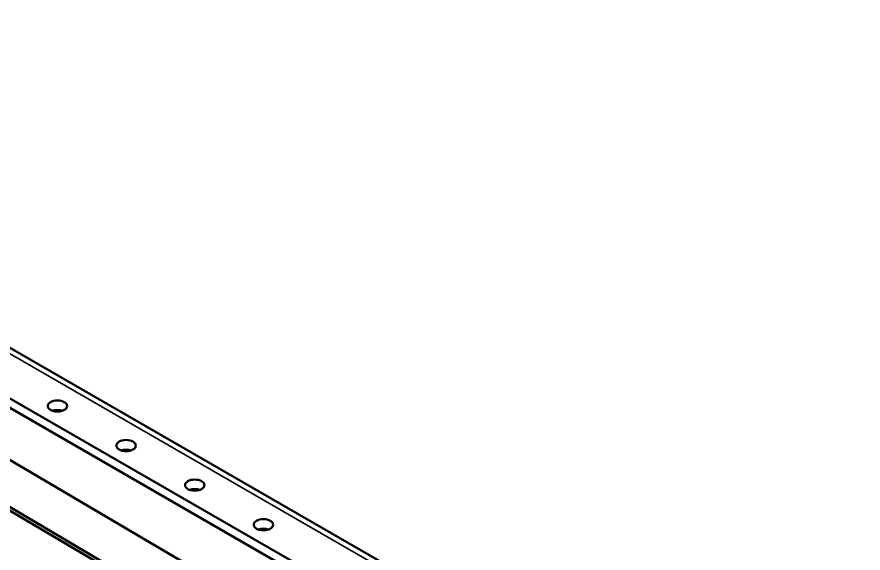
# Model space of a CAD drawing. Header units: inches. Extents: x 7.8 to 84, y 3.4 to 72.4.
# Drawn here: x 67.28 to 75.99, y 59.31 to 64.83 of the extents above; entities that cross this region are included whole.
import ezdxf

# ---------------------------------------------------------------- set-up
doc = ezdxf.new("R2010")
doc.units = ezdxf.units.IN
doc.header["$MEASUREMENT"] = 0
doc.layers.add('Visible (ANSI)', color=7, linetype='Continuous', lineweight=50)
doc.layers.add('Visible Narrow (ANSI)', color=7, linetype='Continuous', lineweight=35)

msp = doc.modelspace()

# ---------------------------------------------------------------- linework, layer by layer
at = {"layer": 'Visible (ANSI)'}
for p, q in [((83.9185, 51.7967), (61.2911, 64.8269)), ((60.8023, 64.5889), (83.4297, 51.5587)), ((60.8023, 64.4908), (83.4297, 51.4606)), ((69.5401, 58.8954), (63.3728, 62.5216)), ((69.0906, 58.6365), (63.6107, 61.8585)), ((69.1225, 58.6549), (63.6384, 61.8794))]:
    msp.add_line(p, q, dxfattribs=at)
for centre in [(67.6966, 60.8224), (68.4037, 60.4152), (69.1108, 60.008), (69.8179, 59.6008)]:
    msp.add_ellipse(centre, major_axis=(-0.1, 0), ratio=0.575862, dxfattribs=at)
for centre, major_axis, ratio, start_param, end_param in [((67.6966, 60.7243), (0.1, 0), 0.575862, 1.019442, 2.12215), ((67.6082, 60.7188), (-0.0659, 0.1144), 0.578093, 4.804019, 4.904182), ((68.4037, 60.3171), (0.1, 0), 0.575862, 1.019442, 2.12215), ((69.1108, 59.9099), (0.1, 0), 0.575862, 1.019442, 2.12215), ((69.0224, 59.9044), (-0.0659, 0.1144), 0.578093, 4.804019, 4.904182), ((69.8179, 59.5027), (0.1, 0), 0.575862, 1.019442, 2.12215)]:
    msp.add_ellipse(centre, major_axis=major_axis, ratio=ratio, start_param=start_param, end_param=end_param, dxfattribs=at)
at = {"layer": 'Visible Narrow (ANSI)'}
msp.add_line((61.2, 64.818), (83.8274, 51.7877), dxfattribs=at)

doc.saveas('drawing.dxf')
